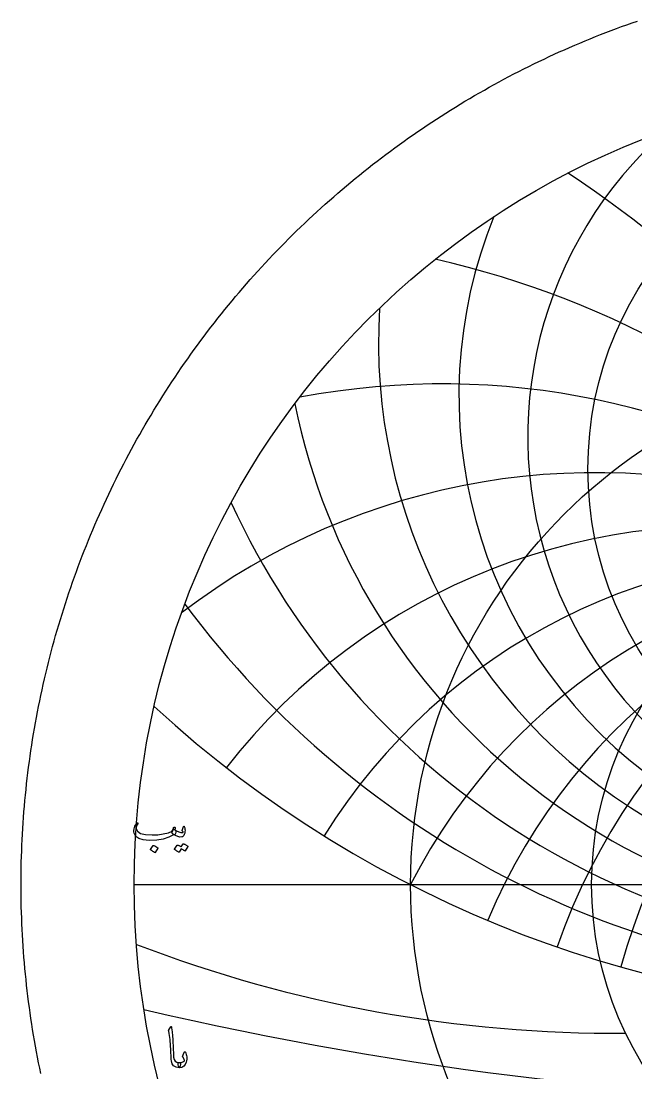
# Model space of a CAD drawing. Header units: millimetres. Extents: x -68 to 68, y -68 to 70.
# Drawn here: x -68.5 to -22.4, y -14.1 to 64.8 of the extents above; entities that cross this region are included whole.
import ezdxf

# ---------------------------------------------------------------- set-up
doc = ezdxf.new("R2010")
doc.units = ezdxf.units.MM
for name, color, linetype in [('CUT_OUTER', 1, 'Continuous'), ('ENGRAVE', 7, 'Continuous'), ('ENGRAVE_FINE', 8, 'Continuous'), ('TEXT', 5, 'Continuous')]:
    doc.layers.add(name, color=color, linetype=linetype)

msp = doc.modelspace()

# ---------------------------------------------------------------- linework, layer by layer
at = {"layer": 'CUT_OUTER'}
msp.add_lwpolyline([(-66.9903, -14.182), (-67.076, -13.7706), (-67.1593, -13.3588), (-67.24, -12.9465), (-67.3181, -12.5337), (-67.3938, -12.1204), (-67.4669, -11.7066), (-67.5374, -11.2924), (-67.6055, -10.8778), (-67.6709, -10.4628), (-67.7339, -10.0474), (-67.7942, -9.6316), (-67.8521, -9.2154), (-67.9073, -8.7989), (-67.96, -8.3821), (-68.0102, -7.9649), (-68.0578, -7.5475), (-68.1028, -7.1297), (-68.1453, -6.7117), (-68.1852, -6.2935), (-68.2225, -5.875), (-68.2573, -5.4563), (-68.2895, -5.0373), (-68.3191, -4.6182), (-68.3461, -4.1989), (-68.3706, -3.7795), (-68.3925, -3.3599), (-68.4118, -2.9402), (-68.4286, -2.5204), (-68.4428, -2.1005), (-68.4544, -1.6805), (-68.4634, -1.2604), (-68.4698, -0.8403), (-68.4737, -0.4202), (-68.475, 0), (-68.4737, 0.4202), (-68.4698, 0.8403), (-68.4634, 1.2604), (-68.4544, 1.6805), (-68.4428, 2.1005), (-68.4286, 2.5204), (-68.4118, 2.9402), (-68.3925, 3.3599), (-68.3706, 3.7795), (-68.3461, 4.1989), (-68.3191, 4.6182), (-68.2895, 5.0373), (-68.2573, 5.4563), (-68.2225, 5.875), (-68.1852, 6.2935), (-68.1453, 6.7117), (-68.1028, 7.1297), (-68.0578, 7.5475), (-68.0102, 7.9649), (-67.96, 8.3821), (-67.9073, 8.7989), (-67.8521, 9.2154), (-67.7942, 9.6316), (-67.7339, 10.0474), (-67.6709, 10.4628), (-67.6055, 10.8778), (-67.5374, 11.2924), (-67.4669, 11.7066), (-67.3938, 12.1204), (-67.3181, 12.5337), (-67.24, 12.9465), (-67.1593, 13.3588), (-67.076, 13.7706), (-66.9903, 14.182), (-66.902, 14.5927), (-66.8112, 15.003), (-66.7179, 15.4126), (-66.6221, 15.8217), (-66.5237, 16.2302), (-66.4229, 16.6381), (-66.3196, 17.0453), (-66.2137, 17.4519), (-66.1054, 17.8579), (-65.9946, 18.2632), (-65.8813, 18.6677), (-65.7655, 19.0716), (-65.6472, 19.4748), (-65.5265, 19.8772), (-65.4033, 20.2789), (-65.2776, 20.6799), (-65.1495, 21.08), (-65.0189, 21.4794), (-64.8859, 21.8779), (-64.7505, 22.2756), (-64.6126, 22.6725), (-64.4722, 23.0685), (-64.3295, 23.4637), (-64.1843, 23.858), (-64.0367, 24.2513), (-63.8867, 24.6438), (-63.7343, 25.0354), (-63.5795, 25.4259), (-63.4222, 25.8156), (-63.2627, 26.2042), (-63.1007, 26.5919), (-62.9363, 26.9786), (-62.7696, 27.3643), (-62.6005, 27.7489), (-62.4291, 28.1325), (-62.2553, 28.515), (-62.0791, 28.8965), (-61.9007, 29.2768), (-61.7199, 29.6561), (-61.5367, 30.0342), (-61.3513, 30.4113), (-61.1635, 30.7871), (-60.9735, 31.1618), (-60.7811, 31.5354), (-60.5865, 31.9077), (-60.3896, 32.2789), (-60.1904, 32.6488), (-59.9889, 33.0175), (-59.7852, 33.385), (-59.5792, 33.7512), (-59.371, 34.1161), (-59.1605, 34.4798), (-58.9479, 34.8421), (-58.733, 35.2032), (-58.5159, 35.5629), (-58.2965, 35.9213), (-58.075, 36.2783), (-57.8513, 36.634), (-57.6255, 36.9882), (-57.3974, 37.3411), (-57.1672, 37.6926), (-56.9349, 38.0427), (-56.7004, 38.3913), (-56.4638, 38.7385), (-56.225, 39.0842), (-55.9841, 39.4285), (-55.7411, 39.7712), (-55.4961, 40.1125), (-55.2489, 40.4523), (-54.9996, 40.7905), (-54.7483, 41.1272), (-54.4949, 41.4624), (-54.2395, 41.796), (-53.982, 42.128), (-53.7225, 42.4584), (-53.461, 42.7873), (-53.1974, 43.1145), (-52.9319, 43.4401), (-52.6644, 43.764), (-52.3948, 44.0864), (-52.1233, 44.407), (-51.8499, 44.726), (-51.5745, 45.0433), (-51.2971, 45.3589), (-51.0178, 45.6728), (-50.7366, 45.985), (-50.4535, 46.2954), (-50.1685, 46.6042), (-49.8816, 46.9111), (-49.5928, 47.2163), (-49.3022, 47.5197), (-49.0097, 47.8213), (-48.7153, 48.1211), (-48.4191, 48.4191), (-48.1211, 48.7153), (-47.8213, 49.0097), (-47.5197, 49.3022), (-47.2163, 49.5928), (-46.9111, 49.8816), (-46.6042, 50.1685), (-46.2954, 50.4535), (-45.985, 50.7366), (-45.6728, 51.0178), (-45.3589, 51.2971), (-45.0433, 51.5745), (-44.726, 51.8499), (-44.407, 52.1233), (-44.0864, 52.3948), (-43.764, 52.6644), (-43.4401, 52.9319), (-43.1145, 53.1974), (-42.7873, 53.461), (-42.4584, 53.7225), (-42.128, 53.982), (-41.796, 54.2395), (-41.4624, 54.4949), (-41.1272, 54.7483), (-40.7905, 54.9996), (-40.4523, 55.2489), (-40.1125, 55.4961), (-39.7712, 55.7411), (-39.4285, 55.9841), (-39.0842, 56.225), (-38.7385, 56.4638), (-38.3913, 56.7004), (-38.0427, 56.9349), (-37.6926, 57.1672), (-37.3411, 57.3974), (-36.9882, 57.6255), (-36.634, 57.8513), (-36.2783, 58.075), (-35.9213, 58.2965), (-35.5629, 58.5159), (-35.2032, 58.733), (-34.8421, 58.9479), (-34.4798, 59.1605), (-34.1161, 59.371), (-33.7512, 59.5792), (-33.385, 59.7852), (-33.0175, 59.9889), (-32.6488, 60.1904), (-32.2789, 60.3896), (-31.9077, 60.5865), (-31.5354, 60.7811), (-31.1618, 60.9735), (-30.7871, 61.1635), (-30.4113, 61.3513), (-30.0342, 61.5367), (-29.6561, 61.7199), (-29.2768, 61.9007), (-28.8965, 62.0791), (-28.515, 62.2553), (-28.1325, 62.4291), (-27.7489, 62.6005), (-27.3643, 62.7696), (-26.9786, 62.9363), (-26.5919, 63.1007), (-26.2042, 63.2627), (-25.8156, 63.4222), (-25.4259, 63.5795), (-25.0354, 63.7343), (-24.6438, 63.8867), (-24.2513, 64.0367), (-23.858, 64.1843), (-23.4637, 64.3295), (-23.0685, 64.4722), (-22.6725, 64.6126), (-22.2756, 64.7505)], dxfattribs=at)
at = {"layer": 'ENGRAVE'}
msp.add_lwpolyline([(-60, 0), (60, 0)], dxfattribs=at)
for centre, radius in [((0, 0), 60), ((0, 31.1584), 25.9877), ((0, 0), 39.2754), ((0, 0), 25.7092)]:
    msp.add_circle(centre, radius, dxfattribs=at)
for centre, radius, start, end in [((0, 33.5913), 30.5003, 131.217225, 48.782775), ((0, 36.6823), 35.6539, 157.921197, 22.078803), ((0, 40.657), 41.6855, 176.459436, 3.540564), ((0, 45.864), 48.9551, 191.562988, 348.437012), ((0, 52.8698), 58.0405, 204.693673, 335.306327), ((0, -20.0118), 44.0798, 27, 153), ((0, -20.0118), 44.0798, 27, 153), ((0, 62.6561), 69.9353, 216.531385, 323.468615), ((0, 77.0822), 86.5114, 227.454482, 312.545518), ((-23.879, 89.1176), 100.2732, 248.988855, 270.408491)]:
    msp.add_arc(centre, radius, start, end, dxfattribs=at)
at = {"layer": 'ENGRAVE_FINE'}
for centre, radius, start, end in [((-76.3484, -20.0118), 88.1595, 7.361407, 56.318602), ((-76.3484, -20.0118), 88.1595, 7.361407, 56.318602), ((-52.5322, -20.0118), 68.576, 9.987816, 77.288475), ((-52.5322, -20.0118), 68.576, 9.987816, 77.288475), ((-36.9873, -20.0118), 57.5421, 12.775396, 100.613681), ((-36.9873, -20.0118), 57.5421, 12.775396, 100.613681), ((-25.4495, -20.0118), 50.8989, 15.782919, 127.503789), ((-25.4495, -20.0118), 50.8989, 15.782919, 127.503789), ((25.4495, -20.0118), 50.8989, 52.496211, 164.217081), ((25.4495, -20.0118), 50.8989, 52.496211, 164.217081), ((-16.0437, -20.0118), 46.9087, 19.084968, 142.149598), ((-16.0437, -20.0118), 46.9087, 19.084968, 142.149598), ((16.0437, -20.0118), 46.9087, 37.850402, 160.915032), ((16.0437, -20.0118), 46.9087, 37.850402, 160.915032), ((-7.7725, -20.0118), 44.7598, 22.779587, 148.066789), ((-7.7725, -20.0118), 44.7598, 22.779587, 148.066789), ((7.7725, -20.0118), 44.7598, 31.933211, 157.220413), ((7.7725, -20.0118), 44.7598, 31.933211, 157.220413), ((0, 241.3862), 257.6546, 256.701805, 283.298195)]:
    msp.add_arc(centre, radius, start, end, dxfattribs=at)
at = {"layer": 'TEXT'}
for points in [[(-56.9509, 4.111), (-56.9467, 4.1088), (-56.9429, 4.1067), (-56.9393, 4.1046), (-56.936, 4.1024), (-56.9326, 4.1), (-56.929, 4.0971), (-56.9252, 4.0937), (-56.9211, 4.0897), (-56.8867, 4.0492), (-56.8732, 3.9917), (-56.8803, 3.9172), (-56.9083, 3.8257), (-56.9341, 3.77), (-56.9604, 3.7352), (-56.9873, 3.7211), (-57.0147, 3.7277), (-57.0286, 3.7344), (-57.0403, 3.7373), (-57.0499, 3.7365), (-57.0573, 3.732), (-57.4065, 3.5409), (-57.8238, 3.4062), (-58.3092, 3.328), (-58.8627, 3.3062), (-59.3104, 3.3445), (-59.6483, 3.4467), (-59.8767, 3.6128), (-59.9954, 3.8427), (-60.0137, 3.9513), (-60.0177, 4.0599), (-60.0074, 4.1684), (-59.9826, 4.277), (-59.9488, 4.3731), (-59.907, 4.4612), (-59.8573, 4.5413), (-59.7995, 4.6134), (-59.7886, 4.6225), (-59.7772, 4.6283), (-59.7652, 4.631), (-59.7527, 4.6304), (-59.741, 4.6254), (-59.7314, 4.6187), (-59.7239, 4.6105), (-59.7186, 4.6006), (-59.7162, 4.5911), (-59.7175, 4.5793), (-59.7226, 4.5655), (-59.7314, 4.5495), (-59.7931, 4.4591), (-59.8336, 4.3707), (-59.8527, 4.2845), (-59.8506, 4.2004), (-59.7495, 3.9896), (-59.5142, 3.8384), (-59.1448, 3.7469), (-58.6413, 3.715), (-58.5031, 3.7171), (-58.3651, 3.7235), (-58.2274, 3.7341), (-58.0899, 3.749), (-57.9535, 3.7682), (-57.819, 3.7916), (-57.6863, 3.8193), (-57.5555, 3.8512), (-57.4286, 3.8874), (-57.3245, 3.9236), (-57.2433, 3.9598), (-57.1851, 3.996), (-57.1626, 4.0152), (-57.1419, 4.0386), (-57.1232, 4.0662), (-57.1063, 4.0982), (-57.0905, 4.1338), (-57.0749, 4.1727), (-57.0596, 4.2147), (-57.0445, 4.26), (-57.0387, 4.2738), (-57.0296, 4.2855), (-57.0174, 4.2951), (-57.002, 4.3026), (-56.9855, 4.3066), (-56.97, 4.3058), (-56.9557, 4.3002), (-56.9423, 4.2898), (-56.9317, 4.2754), (-56.9253, 4.2579), (-56.9232, 4.2371), (-56.9253, 4.2132)], [(-57.0786, 3.7703), (-57.1249, 3.8142), (-57.1489, 3.8693), (-57.1505, 3.9356), (-57.1297, 4.013), (-57.0847, 4.0825), (-57.0435, 4.1248), (-57.006, 4.14), (-56.9722, 4.128), (-56.8125, 4.0223), (-56.6528, 3.9481), (-56.4931, 3.9052), (-56.3334, 3.8938), (-56.3279, 3.8949), (-56.3239, 3.8981), (-56.3215, 3.9034), (-56.3207, 3.9108), (-56.3247, 3.9249), (-56.3366, 3.946), (-56.3566, 3.9739), (-56.3845, 4.0088), (-56.3899, 4.0194), (-56.3931, 4.0301), (-56.3941, 4.0407), (-56.3931, 4.0513), (-56.2909, 4.3452), (-56.2861, 4.3563), (-56.2802, 4.3643), (-56.2733, 4.3691), (-56.2653, 4.3707), (-56.2573, 4.3694), (-56.2504, 4.3654), (-56.2446, 4.3587), (-56.2398, 4.3494), (-56.2078, 4.2539), (-56.1887, 4.1589), (-56.1823, 4.0644), (-56.1887, 3.9704), (-56.2094, 3.8536), (-56.2376, 3.7586), (-56.2733, 3.6854), (-56.3164, 3.6341), (-56.3491, 3.6058), (-56.3792, 3.5851), (-56.4066, 3.5718), (-56.4314, 3.5659), (-56.574, 3.5627), (-56.7294, 3.5957), (-56.8976, 3.6649), (-57.0786, 3.7703)], [(-58.5647, 2.9272), (-58.5593, 2.9325), (-58.5519, 2.9357), (-58.5423, 2.9368), (-58.5306, 2.9357), (-58.4478, 2.9022), (-58.3699, 2.8612), (-58.2967, 2.8128), (-58.2283, 2.7569), (-58.2216, 2.7484), (-58.2187, 2.7399), (-58.2195, 2.7313), (-58.224, 2.7228), (-58.4242, 2.3992), (-58.4316, 2.3915), (-58.4412, 2.3896), (-58.4529, 2.3936), (-58.4667, 2.4035), (-58.4787, 2.412), (-58.4976, 2.4248), (-58.5234, 2.4418), (-58.5562, 2.4631), (-58.5963, 2.4886), (-58.6445, 2.5184), (-58.7007, 2.5525), (-58.7648, 2.5908), (-58.7733, 2.5972), (-58.7776, 2.6036), (-58.7776, 2.61), (-58.7733, 2.6164)], [(-56.3207, 3.0464), (-56.3153, 3.0518), (-56.3079, 3.055), (-56.2983, 3.056), (-56.2866, 3.055), (-56.2447, 3.0393), (-56.2041, 3.022), (-56.1649, 3.0031), (-56.1269, 2.9826), (-56.0901, 2.9602), (-56.054, 2.9357), (-56.0187, 2.9091), (-55.9843, 2.8804), (-55.9776, 2.8716), (-55.9747, 2.8623), (-55.9755, 2.8524), (-55.98, 2.8421), (-56.1844, 2.5184), (-56.19, 2.5142), (-56.1983, 2.5142), (-56.2092, 2.5184), (-56.2227, 2.527), (-56.2321, 2.5348), (-56.2472, 2.5456), (-56.2682, 2.5593), (-56.2951, 2.5759), (-56.3281, 2.5958), (-56.3675, 2.619), (-56.4133, 2.6458), (-56.4654, 2.676), (-56.6273, 2.4248), (-56.6347, 2.417), (-56.6443, 2.4152), (-56.656, 2.4192), (-56.6698, 2.429), (-56.6818, 2.4375), (-56.7007, 2.4503), (-56.7265, 2.4673), (-56.7593, 2.4886), (-56.7994, 2.5142), (-56.8476, 2.544), (-56.9038, 2.5781), (-56.9679, 2.6164), (-56.9746, 2.6228), (-56.9775, 2.6292), (-56.9767, 2.6355), (-56.9722, 2.6419), (-56.7635, 2.9528), (-56.7582, 2.9581), (-56.7507, 2.9613), (-56.7412, 2.9623), (-56.7294, 2.9613), (-56.6938, 2.9497), (-56.6592, 2.9363), (-56.6257, 2.921), (-56.5932, 2.9038), (-56.5618, 2.885), (-56.5314, 2.8649), (-56.5022, 2.8435), (-56.474, 2.8208)], [(-57.2594, -10.6707), (-57.2512, -10.6579), (-57.2435, -10.6494), (-57.2363, -10.6452), (-57.2296, -10.6452), (-57.2195, -10.6507), (-57.2105, -10.6675), (-57.2025, -10.6954), (-57.1956, -10.7346), (-57.1604, -11.0526), (-57.1317, -11.3467), (-57.1093, -11.6168), (-57.0934, -11.863), (-57.0831, -12.0735), (-57.0737, -12.2622), (-57.065, -12.429), (-57.0572, -12.5741), (-57.0504, -12.6973), (-57.0449, -12.7987), (-57.0408, -12.8782), (-57.038, -12.936), (-57.0002, -13.109), (-56.9167, -13.2362), (-56.7873, -13.3176), (-56.6122, -13.3533), (-56.5635, -13.3661), (-56.5324, -13.3959), (-56.5188, -13.4427), (-56.5228, -13.5066), (-56.5428, -13.6072), (-56.5643, -13.679), (-56.5875, -13.7221), (-56.6122, -13.7365), (-56.8586, -13.704), (-57.0401, -13.6066), (-57.1567, -13.4443), (-57.2083, -13.217), (-57.2165, -13.1083), (-57.2238, -12.9993), (-57.2303, -12.8901), (-57.236, -12.7806), (-57.2412, -12.6708), (-57.2461, -12.5607), (-57.2508, -12.4504), (-57.2552, -12.3399), (-57.2632, -12.129), (-57.2743, -11.9391), (-57.2887, -11.7702), (-57.3063, -11.6224), (-57.327, -11.4804), (-57.351, -11.3291), (-57.3781, -11.1685), (-57.4085, -10.9986), (-57.4125, -10.968), (-57.4117, -10.94), (-57.4061, -10.9147), (-57.3957, -10.8921)], [(-56.3567, -12.8381), (-56.2375, -12.5741), (-56.2199, -12.545), (-56.2013, -12.5347), (-56.1816, -12.5429), (-56.1609, -12.5698), (-56.1225, -12.6503), (-56.0927, -12.7343), (-56.0714, -12.8217), (-56.0587, -12.9126), (-56.0547, -13.0074), (-56.0597, -13.1068), (-56.0738, -13.2108), (-56.097, -13.3192), (-56.1675, -13.5018), (-56.2769, -13.6322), (-56.4251, -13.7104), (-56.6122, -13.7365), (-56.6338, -13.7229), (-56.6559, -13.6822), (-56.6785, -13.6144), (-56.7016, -13.5193), (-56.7083, -13.4685), (-56.707, -13.4267), (-56.6976, -13.394), (-56.6803, -13.3703), (-56.6665, -13.3613), (-56.6505, -13.3554), (-56.6324, -13.3527), (-56.6122, -13.3533), (-56.4943, -13.3496), (-56.3919, -13.3256), (-56.3048, -13.2814), (-56.2332, -13.217), (-56.2301, -13.212), (-56.229, -13.2053), (-56.2301, -13.1971), (-56.2332, -13.1872), (-56.25, -13.1271), (-56.2748, -13.0659), (-56.3075, -13.0036), (-56.3482, -12.9402), (-56.3615, -12.9163), (-56.3674, -12.8913), (-56.3658, -12.8652), (-56.3567, -12.8381)]]:
    msp.add_lwpolyline(points, close=True, dxfattribs=at)

doc.saveas('drawing.dxf')
